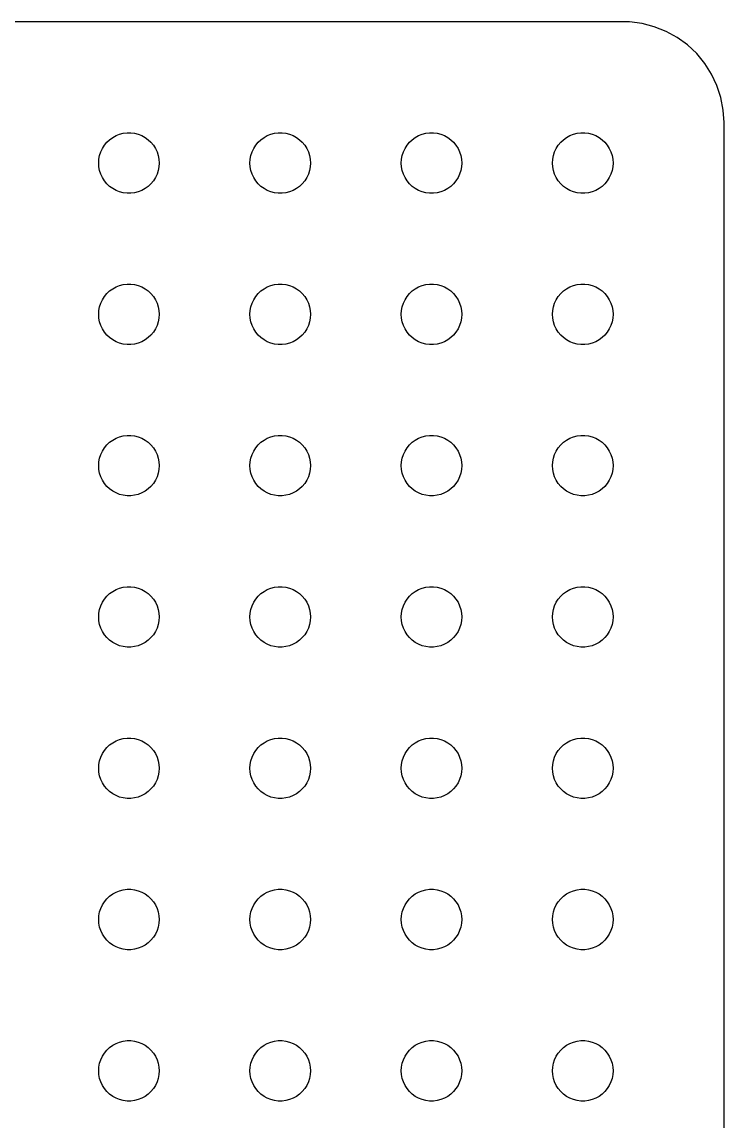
# Model space of a CAD drawing. Header units: metres. Extents: x -134 to 134, y 290 to 736.
# Drawn here: x 99.7 to 134.5, y 339.5 to 394 of the extents above; entities that cross this region are included whole.
import ezdxf

# ---------------------------------------------------------------- set-up
doc = ezdxf.new("R2010")
doc.units = ezdxf.units.M

msp = doc.modelspace()

# ---------------------------------------------------------------- linework, layer by layer
for p, q in [((129.814, 393.99), (-129.814, 393.99)), ((130.437, 393.911), (129.814, 393.99)), ((131.045, 393.755), (130.437, 393.911)), ((131.629, 393.524), (131.045, 393.755)), ((132.179, 393.222), (131.629, 393.524)), ((132.687, 392.853), (132.179, 393.222)), ((133.145, 392.423), (132.687, 392.853)), ((133.545, 391.939), (133.145, 392.423)), ((133.882, 391.409), (133.545, 391.939)), ((134.149, 390.841), (133.882, 391.409)), ((134.343, 390.243), (134.149, 390.841)), ((134.461, 389.627), (134.343, 390.243)), ((134.5, 389), (134.461, 389.627)), ((134.5, 295), (134.5, 389)), ((104.044, 388.156), (104.196, 388.266)), ((104.196, 388.266), (104.361, 388.357)), ((104.361, 388.357), (104.536, 388.427)), ((104.536, 388.427), (104.719, 388.473)), ((104.719, 388.473), (104.906, 388.497)), ((104.906, 388.497), (105.094, 388.497)), ((105.094, 388.497), (105.281, 388.473)), ((105.281, 388.473), (105.464, 388.427)), ((105.464, 388.427), (105.639, 388.357)), ((105.639, 388.357), (105.804, 388.266)), ((105.804, 388.266), (105.956, 388.156)), ((111.544, 388.156), (111.696, 388.266)), ((111.696, 388.266), (111.861, 388.357)), ((111.861, 388.357), (112.036, 388.427)), ((112.036, 388.427), (112.219, 388.473)), ((112.219, 388.473), (112.406, 388.497)), ((112.406, 388.497), (112.594, 388.497)), ((112.594, 388.497), (112.781, 388.473)), ((112.781, 388.473), (112.964, 388.427)), ((112.964, 388.427), (113.139, 388.357)), ((113.139, 388.357), (113.304, 388.266)), ((113.304, 388.266), (113.456, 388.156)), ((119.044, 388.156), (119.196, 388.266)), ((119.196, 388.266), (119.361, 388.357)), ((119.361, 388.357), (119.536, 388.427)), ((119.536, 388.427), (119.719, 388.473)), ((119.719, 388.473), (119.906, 388.497)), ((119.906, 388.497), (120.094, 388.497)), ((120.094, 388.497), (120.281, 388.473)), ((120.281, 388.473), (120.464, 388.427)), ((120.464, 388.427), (120.639, 388.357)), ((120.639, 388.357), (120.804, 388.266)), ((120.804, 388.266), (120.956, 388.156)), ((126.544, 388.156), (126.696, 388.266)), ((126.696, 388.266), (126.861, 388.357)), ((126.861, 388.357), (127.036, 388.427)), ((127.036, 388.427), (127.219, 388.473)), ((127.219, 388.473), (127.406, 388.497)), ((127.406, 388.497), (127.594, 388.497)), ((127.594, 388.497), (127.781, 388.473)), ((127.781, 388.473), (127.964, 388.427)), ((127.964, 388.427), (128.139, 388.357)), ((128.139, 388.357), (128.304, 388.266)), ((128.304, 388.266), (128.456, 388.156)), ((103.605, 387.552), (103.686, 387.723)), ((103.686, 387.723), (103.786, 387.882)), ((103.786, 387.882), (103.907, 388.027)), ((103.907, 388.027), (104.044, 388.156)), ((105.956, 388.156), (106.093, 388.027)), ((106.093, 388.027), (106.214, 387.882)), ((106.214, 387.882), (106.314, 387.723)), ((106.314, 387.723), (106.395, 387.552)), ((111.105, 387.552), (111.186, 387.723)), ((111.186, 387.723), (111.286, 387.882)), ((111.286, 387.882), (111.407, 388.027)), ((111.407, 388.027), (111.544, 388.156)), ((113.456, 388.156), (113.593, 388.027)), ((113.593, 388.027), (113.714, 387.882)), ((113.714, 387.882), (113.814, 387.723)), ((113.814, 387.723), (113.895, 387.552)), ((118.605, 387.552), (118.686, 387.723)), ((118.686, 387.723), (118.786, 387.882)), ((118.786, 387.882), (118.907, 388.027)), ((118.907, 388.027), (119.044, 388.156)), ((120.956, 388.156), (121.093, 388.027)), ((121.093, 388.027), (121.214, 387.882)), ((121.214, 387.882), (121.314, 387.723)), ((121.314, 387.723), (121.395, 387.552)), ((126.105, 387.552), (126.186, 387.723)), ((126.186, 387.723), (126.286, 387.882)), ((126.286, 387.882), (126.407, 388.027)), ((126.407, 388.027), (126.544, 388.156)), ((128.456, 388.156), (128.593, 388.027)), ((128.593, 388.027), (128.714, 387.882)), ((128.714, 387.882), (128.814, 387.723)), ((128.814, 387.723), (128.895, 387.552)), ((103.5, 387), (103.512, 387.188)), ((103.512, 387.188), (103.547, 387.373)), ((103.547, 387.373), (103.605, 387.552)), ((106.395, 387.552), (106.453, 387.373)), ((106.453, 387.373), (106.488, 387.188)), ((106.488, 387.188), (106.5, 387)), ((111, 387), (111.012, 387.188)), ((111.012, 387.188), (111.047, 387.373)), ((111.047, 387.373), (111.105, 387.552)), ((113.895, 387.552), (113.953, 387.373)), ((113.953, 387.373), (113.988, 387.188)), ((113.988, 387.188), (114, 387)), ((118.5, 387), (118.512, 387.188)), ((118.512, 387.188), (118.547, 387.373)), ((118.547, 387.373), (118.605, 387.552)), ((121.395, 387.552), (121.453, 387.373)), ((121.453, 387.373), (121.488, 387.188)), ((121.488, 387.188), (121.5, 387)), ((126, 387), (126.012, 387.188)), ((126.012, 387.188), (126.047, 387.373)), ((126.047, 387.373), (126.105, 387.552)), ((128.895, 387.552), (128.953, 387.373)), ((128.953, 387.373), (128.988, 387.188)), ((128.988, 387.188), (129, 387)), ((103.512, 386.812), (103.5, 387)), ((103.547, 386.627), (103.512, 386.812)), ((103.605, 386.448), (103.547, 386.627)), ((106.453, 386.627), (106.395, 386.448)), ((106.488, 386.812), (106.453, 386.627)), ((106.5, 387), (106.488, 386.812)), ((111.012, 386.812), (111, 387)), ((111.047, 386.627), (111.012, 386.812)), ((111.105, 386.448), (111.047, 386.627)), ((113.953, 386.627), (113.895, 386.448)), ((113.988, 386.812), (113.953, 386.627)), ((114, 387), (113.988, 386.812)), ((118.512, 386.812), (118.5, 387)), ((118.547, 386.627), (118.512, 386.812)), ((118.605, 386.448), (118.547, 386.627)), ((121.453, 386.627), (121.395, 386.448)), ((121.488, 386.812), (121.453, 386.627)), ((121.5, 387), (121.488, 386.812)), ((126.012, 386.812), (126, 387)), ((126.047, 386.627), (126.012, 386.812)), ((126.105, 386.448), (126.047, 386.627)), ((128.953, 386.627), (128.895, 386.448)), ((128.988, 386.812), (128.953, 386.627)), ((129, 387), (128.988, 386.812)), ((103.686, 386.277), (103.605, 386.448)), ((103.786, 386.118), (103.686, 386.277)), ((103.907, 385.973), (103.786, 386.118)), ((106.214, 386.118), (106.093, 385.973)), ((106.314, 386.277), (106.214, 386.118)), ((106.395, 386.448), (106.314, 386.277)), ((111.186, 386.277), (111.105, 386.448)), ((111.286, 386.118), (111.186, 386.277)), ((111.407, 385.973), (111.286, 386.118)), ((113.714, 386.118), (113.593, 385.973)), ((113.814, 386.277), (113.714, 386.118)), ((113.895, 386.448), (113.814, 386.277)), ((118.686, 386.277), (118.605, 386.448)), ((118.786, 386.118), (118.686, 386.277)), ((118.907, 385.973), (118.786, 386.118)), ((121.214, 386.118), (121.093, 385.973)), ((121.314, 386.277), (121.214, 386.118)), ((121.395, 386.448), (121.314, 386.277)), ((126.186, 386.277), (126.105, 386.448)), ((126.286, 386.118), (126.186, 386.277)), ((126.407, 385.973), (126.286, 386.118)), ((128.714, 386.118), (128.593, 385.973)), ((128.814, 386.277), (128.714, 386.118)), ((128.895, 386.448), (128.814, 386.277)), ((104.044, 385.844), (103.907, 385.973)), ((104.196, 385.734), (104.044, 385.844)), ((104.361, 385.643), (104.196, 385.734)), ((104.536, 385.573), (104.361, 385.643)), ((104.719, 385.527), (104.536, 385.573)), ((104.906, 385.503), (104.719, 385.527)), ((105.281, 385.527), (105.094, 385.503)), ((105.464, 385.573), (105.281, 385.527)), ((105.639, 385.643), (105.464, 385.573)), ((105.804, 385.734), (105.639, 385.643)), ((105.956, 385.844), (105.804, 385.734)), ((106.093, 385.973), (105.956, 385.844)), ((111.544, 385.844), (111.407, 385.973)), ((111.696, 385.734), (111.544, 385.844)), ((111.861, 385.643), (111.696, 385.734)), ((112.036, 385.573), (111.861, 385.643)), ((112.219, 385.527), (112.036, 385.573)), ((112.406, 385.503), (112.219, 385.527)), ((112.781, 385.527), (112.594, 385.503)), ((112.964, 385.573), (112.781, 385.527)), ((113.139, 385.643), (112.964, 385.573)), ((113.304, 385.734), (113.139, 385.643)), ((113.456, 385.844), (113.304, 385.734)), ((113.593, 385.973), (113.456, 385.844)), ((119.044, 385.844), (118.907, 385.973)), ((119.196, 385.734), (119.044, 385.844)), ((119.361, 385.643), (119.196, 385.734)), ((119.536, 385.573), (119.361, 385.643)), ((119.719, 385.527), (119.536, 385.573)), ((119.906, 385.503), (119.719, 385.527)), ((120.281, 385.527), (120.094, 385.503)), ((120.464, 385.573), (120.281, 385.527)), ((120.639, 385.643), (120.464, 385.573)), ((120.804, 385.734), (120.639, 385.643)), ((120.956, 385.844), (120.804, 385.734)), ((121.093, 385.973), (120.956, 385.844)), ((126.544, 385.844), (126.407, 385.973)), ((126.696, 385.734), (126.544, 385.844)), ((126.861, 385.643), (126.696, 385.734)), ((127.036, 385.573), (126.861, 385.643)), ((127.219, 385.527), (127.036, 385.573)), ((127.406, 385.503), (127.219, 385.527)), ((127.781, 385.527), (127.594, 385.503)), ((127.964, 385.573), (127.781, 385.527)), ((128.139, 385.643), (127.964, 385.573)), ((128.304, 385.734), (128.139, 385.643)), ((128.456, 385.844), (128.304, 385.734)), ((128.593, 385.973), (128.456, 385.844)), ((105.094, 385.503), (104.906, 385.503)), ((112.594, 385.503), (112.406, 385.503)), ((120.094, 385.503), (119.906, 385.503)), ((127.594, 385.503), (127.406, 385.503)), ((103.907, 380.527), (104.044, 380.656)), ((104.044, 380.656), (104.196, 380.766)), ((104.196, 380.766), (104.361, 380.857)), ((104.361, 380.857), (104.536, 380.927)), ((104.536, 380.927), (104.719, 380.973)), ((104.719, 380.973), (104.906, 380.997)), ((104.906, 380.997), (105.094, 380.997)), ((105.094, 380.997), (105.281, 380.973)), ((105.281, 380.973), (105.464, 380.927)), ((105.464, 380.927), (105.639, 380.857)), ((105.639, 380.857), (105.804, 380.766)), ((105.804, 380.766), (105.956, 380.656)), ((105.956, 380.656), (106.093, 380.527)), ((111.407, 380.527), (111.544, 380.656)), ((111.544, 380.656), (111.696, 380.766)), ((111.696, 380.766), (111.861, 380.857)), ((111.861, 380.857), (112.036, 380.927)), ((112.036, 380.927), (112.219, 380.973)), ((112.219, 380.973), (112.406, 380.997)), ((112.406, 380.997), (112.594, 380.997)), ((112.594, 380.997), (112.781, 380.973)), ((112.781, 380.973), (112.964, 380.927)), ((112.964, 380.927), (113.139, 380.857)), ((113.139, 380.857), (113.304, 380.766)), ((113.304, 380.766), (113.456, 380.656)), ((113.456, 380.656), (113.593, 380.527)), ((118.907, 380.527), (119.044, 380.656)), ((119.044, 380.656), (119.196, 380.766)), ((119.196, 380.766), (119.361, 380.857)), ((119.361, 380.857), (119.536, 380.927)), ((119.536, 380.927), (119.719, 380.973)), ((119.719, 380.973), (119.906, 380.997)), ((119.906, 380.997), (120.094, 380.997)), ((120.094, 380.997), (120.281, 380.973)), ((120.281, 380.973), (120.464, 380.927)), ((120.464, 380.927), (120.639, 380.857)), ((120.639, 380.857), (120.804, 380.766)), ((120.804, 380.766), (120.956, 380.656)), ((120.956, 380.656), (121.093, 380.527)), ((126.407, 380.527), (126.544, 380.656)), ((126.544, 380.656), (126.696, 380.766)), ((126.696, 380.766), (126.861, 380.857)), ((126.861, 380.857), (127.036, 380.927)), ((127.036, 380.927), (127.219, 380.973)), ((127.219, 380.973), (127.406, 380.997)), ((127.406, 380.997), (127.594, 380.997)), ((127.594, 380.997), (127.781, 380.973)), ((127.781, 380.973), (127.964, 380.927)), ((127.964, 380.927), (128.139, 380.857)), ((128.139, 380.857), (128.304, 380.766)), ((128.304, 380.766), (128.456, 380.656)), ((128.456, 380.656), (128.593, 380.527)), ((103.547, 379.873), (103.605, 380.052)), ((103.605, 380.052), (103.686, 380.223)), ((103.686, 380.223), (103.786, 380.382)), ((103.786, 380.382), (103.907, 380.527)), ((106.093, 380.527), (106.214, 380.382)), ((106.214, 380.382), (106.314, 380.223)), ((106.314, 380.223), (106.395, 380.052)), ((106.395, 380.052), (106.453, 379.873)), ((111.047, 379.873), (111.105, 380.052)), ((111.105, 380.052), (111.186, 380.223)), ((111.186, 380.223), (111.286, 380.382)), ((111.286, 380.382), (111.407, 380.527)), ((113.593, 380.527), (113.714, 380.382)), ((113.714, 380.382), (113.814, 380.223)), ((113.814, 380.223), (113.895, 380.052)), ((113.895, 380.052), (113.953, 379.873)), ((118.547, 379.873), (118.605, 380.052)), ((118.605, 380.052), (118.686, 380.223)), ((118.686, 380.223), (118.786, 380.382)), ((118.786, 380.382), (118.907, 380.527)), ((121.093, 380.527), (121.214, 380.382)), ((121.214, 380.382), (121.314, 380.223)), ((121.314, 380.223), (121.395, 380.052)), ((121.395, 380.052), (121.453, 379.873)), ((126.047, 379.873), (126.105, 380.052)), ((126.105, 380.052), (126.186, 380.223)), ((126.186, 380.223), (126.286, 380.382)), ((126.286, 380.382), (126.407, 380.527)), ((128.593, 380.527), (128.714, 380.382)), ((128.714, 380.382), (128.814, 380.223)), ((128.814, 380.223), (128.895, 380.052)), ((128.895, 380.052), (128.953, 379.873)), ((103.5, 379.5), (103.512, 379.688)), ((103.512, 379.688), (103.547, 379.873)), ((106.453, 379.873), (106.488, 379.688)), ((106.488, 379.688), (106.5, 379.5)), ((111, 379.5), (111.012, 379.688)), ((111.012, 379.688), (111.047, 379.873)), ((113.953, 379.873), (113.988, 379.688)), ((113.988, 379.688), (114, 379.5)), ((118.5, 379.5), (118.512, 379.688)), ((118.512, 379.688), (118.547, 379.873)), ((121.453, 379.873), (121.488, 379.688)), ((121.488, 379.688), (121.5, 379.5)), ((126, 379.5), (126.012, 379.688)), ((126.012, 379.688), (126.047, 379.873)), ((128.953, 379.873), (128.988, 379.688)), ((128.988, 379.688), (129, 379.5)), ((103.512, 379.312), (103.5, 379.5)), ((103.547, 379.127), (103.512, 379.312)), ((103.605, 378.948), (103.547, 379.127)), ((106.453, 379.127), (106.395, 378.948)), ((106.488, 379.312), (106.453, 379.127)), ((106.5, 379.5), (106.488, 379.312)), ((111.012, 379.312), (111, 379.5)), ((111.047, 379.127), (111.012, 379.312)), ((111.105, 378.948), (111.047, 379.127)), ((113.953, 379.127), (113.895, 378.948)), ((113.988, 379.312), (113.953, 379.127)), ((114, 379.5), (113.988, 379.312)), ((118.512, 379.312), (118.5, 379.5)), ((118.547, 379.127), (118.512, 379.312)), ((118.605, 378.948), (118.547, 379.127)), ((121.453, 379.127), (121.395, 378.948)), ((121.488, 379.312), (121.453, 379.127)), ((121.5, 379.5), (121.488, 379.312)), ((126.012, 379.312), (126, 379.5)), ((126.047, 379.127), (126.012, 379.312)), ((126.105, 378.948), (126.047, 379.127)), ((128.953, 379.127), (128.895, 378.948)), ((128.988, 379.312), (128.953, 379.127)), ((129, 379.5), (128.988, 379.312)), ((103.686, 378.777), (103.605, 378.948)), ((103.786, 378.618), (103.686, 378.777)), ((103.907, 378.473), (103.786, 378.618)), ((104.044, 378.344), (103.907, 378.473)), ((106.093, 378.473), (105.956, 378.344)), ((106.214, 378.618), (106.093, 378.473)), ((106.314, 378.777), (106.214, 378.618)), ((106.395, 378.948), (106.314, 378.777)), ((111.186, 378.777), (111.105, 378.948)), ((111.286, 378.618), (111.186, 378.777)), ((111.407, 378.473), (111.286, 378.618)), ((111.544, 378.344), (111.407, 378.473)), ((113.593, 378.473), (113.456, 378.344)), ((113.714, 378.618), (113.593, 378.473)), ((113.814, 378.777), (113.714, 378.618)), ((113.895, 378.948), (113.814, 378.777)), ((118.686, 378.777), (118.605, 378.948)), ((118.786, 378.618), (118.686, 378.777)), ((118.907, 378.473), (118.786, 378.618)), ((119.044, 378.344), (118.907, 378.473)), ((121.093, 378.473), (120.956, 378.344)), ((121.214, 378.618), (121.093, 378.473)), ((121.314, 378.777), (121.214, 378.618)), ((121.395, 378.948), (121.314, 378.777)), ((126.186, 378.777), (126.105, 378.948)), ((126.286, 378.618), (126.186, 378.777)), ((126.407, 378.473), (126.286, 378.618)), ((126.544, 378.344), (126.407, 378.473)), ((128.593, 378.473), (128.456, 378.344)), ((128.714, 378.618), (128.593, 378.473)), ((128.814, 378.777), (128.714, 378.618)), ((128.895, 378.948), (128.814, 378.777)), ((104.196, 378.234), (104.044, 378.344)), ((104.361, 378.143), (104.196, 378.234)), ((104.536, 378.073), (104.361, 378.143)), ((104.719, 378.027), (104.536, 378.073)), ((104.906, 378.003), (104.719, 378.027)), ((105.094, 378.003), (104.906, 378.003)), ((105.281, 378.027), (105.094, 378.003)), ((105.464, 378.073), (105.281, 378.027)), ((105.639, 378.143), (105.464, 378.073)), ((105.804, 378.234), (105.639, 378.143)), ((105.956, 378.344), (105.804, 378.234)), ((111.696, 378.234), (111.544, 378.344)), ((111.861, 378.143), (111.696, 378.234)), ((112.036, 378.073), (111.861, 378.143)), ((112.219, 378.027), (112.036, 378.073)), ((112.406, 378.003), (112.219, 378.027)), ((112.594, 378.003), (112.406, 378.003)), ((112.781, 378.027), (112.594, 378.003)), ((112.964, 378.073), (112.781, 378.027)), ((113.139, 378.143), (112.964, 378.073)), ((113.304, 378.234), (113.139, 378.143)), ((113.456, 378.344), (113.304, 378.234)), ((119.196, 378.234), (119.044, 378.344)), ((119.361, 378.143), (119.196, 378.234)), ((119.536, 378.073), (119.361, 378.143)), ((119.719, 378.027), (119.536, 378.073)), ((119.906, 378.003), (119.719, 378.027)), ((120.094, 378.003), (119.906, 378.003)), ((120.281, 378.027), (120.094, 378.003)), ((120.464, 378.073), (120.281, 378.027)), ((120.639, 378.143), (120.464, 378.073)), ((120.804, 378.234), (120.639, 378.143)), ((120.956, 378.344), (120.804, 378.234)), ((126.696, 378.234), (126.544, 378.344)), ((126.861, 378.143), (126.696, 378.234)), ((127.036, 378.073), (126.861, 378.143)), ((127.219, 378.027), (127.036, 378.073)), ((127.406, 378.003), (127.219, 378.027)), ((127.594, 378.003), (127.406, 378.003)), ((127.781, 378.027), (127.594, 378.003)), ((127.964, 378.073), (127.781, 378.027)), ((128.139, 378.143), (127.964, 378.073)), ((128.304, 378.234), (128.139, 378.143)), ((128.456, 378.344), (128.304, 378.234)), ((103.786, 372.882), (103.907, 373.027)), ((103.907, 373.027), (104.044, 373.156)), ((104.044, 373.156), (104.196, 373.266)), ((104.196, 373.266), (104.361, 373.357)), ((104.361, 373.357), (104.536, 373.427)), ((104.536, 373.427), (104.719, 373.473)), ((104.719, 373.473), (104.906, 373.497)), ((104.906, 373.497), (105.094, 373.497)), ((105.094, 373.497), (105.281, 373.473)), ((105.281, 373.473), (105.464, 373.427)), ((105.464, 373.427), (105.639, 373.357)), ((105.639, 373.357), (105.804, 373.266)), ((105.804, 373.266), (105.956, 373.156)), ((105.956, 373.156), (106.093, 373.027)), ((106.093, 373.027), (106.214, 372.882)), ((111.286, 372.882), (111.407, 373.027)), ((111.407, 373.027), (111.544, 373.156)), ((111.544, 373.156), (111.696, 373.266)), ((111.696, 373.266), (111.861, 373.357)), ((111.861, 373.357), (112.036, 373.427)), ((112.036, 373.427), (112.219, 373.473)), ((112.219, 373.473), (112.406, 373.497)), ((112.406, 373.497), (112.594, 373.497)), ((112.594, 373.497), (112.781, 373.473)), ((112.781, 373.473), (112.964, 373.427)), ((112.964, 373.427), (113.139, 373.357)), ((113.139, 373.357), (113.304, 373.266)), ((113.304, 373.266), (113.456, 373.156)), ((113.456, 373.156), (113.593, 373.027)), ((113.593, 373.027), (113.714, 372.882)), ((118.786, 372.882), (118.907, 373.027)), ((118.907, 373.027), (119.044, 373.156)), ((119.044, 373.156), (119.196, 373.266)), ((119.196, 373.266), (119.361, 373.357)), ((119.361, 373.357), (119.536, 373.427)), ((119.536, 373.427), (119.719, 373.473)), ((119.719, 373.473), (119.906, 373.497)), ((119.906, 373.497), (120.094, 373.497)), ((120.094, 373.497), (120.281, 373.473)), ((120.281, 373.473), (120.464, 373.427)), ((120.464, 373.427), (120.639, 373.357)), ((120.639, 373.357), (120.804, 373.266)), ((120.804, 373.266), (120.956, 373.156)), ((120.956, 373.156), (121.093, 373.027)), ((121.093, 373.027), (121.214, 372.882)), ((126.286, 372.882), (126.407, 373.027)), ((126.407, 373.027), (126.544, 373.156)), ((126.544, 373.156), (126.696, 373.266)), ((126.696, 373.266), (126.861, 373.357)), ((126.861, 373.357), (127.036, 373.427)), ((127.036, 373.427), (127.219, 373.473)), ((127.219, 373.473), (127.406, 373.497)), ((127.406, 373.497), (127.594, 373.497)), ((127.594, 373.497), (127.781, 373.473)), ((127.781, 373.473), (127.964, 373.427)), ((127.964, 373.427), (128.139, 373.357)), ((128.139, 373.357), (128.304, 373.266)), ((128.304, 373.266), (128.456, 373.156)), ((128.456, 373.156), (128.593, 373.027)), ((128.593, 373.027), (128.714, 372.882)), ((103.547, 372.373), (103.605, 372.552)), ((103.605, 372.552), (103.686, 372.723)), ((103.686, 372.723), (103.786, 372.882)), ((106.214, 372.882), (106.314, 372.723)), ((106.314, 372.723), (106.395, 372.552)), ((106.395, 372.552), (106.453, 372.373)), ((111.047, 372.373), (111.105, 372.552)), ((111.105, 372.552), (111.186, 372.723)), ((111.186, 372.723), (111.286, 372.882)), ((113.714, 372.882), (113.814, 372.723)), ((113.814, 372.723), (113.895, 372.552)), ((113.895, 372.552), (113.953, 372.373)), ((118.547, 372.373), (118.605, 372.552)), ((118.605, 372.552), (118.686, 372.723)), ((118.686, 372.723), (118.786, 372.882)), ((121.214, 372.882), (121.314, 372.723)), ((121.314, 372.723), (121.395, 372.552)), ((121.395, 372.552), (121.453, 372.373)), ((126.047, 372.373), (126.105, 372.552)), ((126.105, 372.552), (126.186, 372.723)), ((126.186, 372.723), (126.286, 372.882)), ((128.714, 372.882), (128.814, 372.723)), ((128.814, 372.723), (128.895, 372.552)), ((128.895, 372.552), (128.953, 372.373)), ((103.5, 372), (103.512, 372.188)), ((103.512, 371.812), (103.5, 372)), ((103.512, 372.188), (103.547, 372.373)), ((106.453, 372.373), (106.488, 372.188)), ((106.488, 372.188), (106.5, 372)), ((106.5, 372), (106.488, 371.812)), ((111, 372), (111.012, 372.188)), ((111.012, 371.812), (111, 372)), ((111.012, 372.188), (111.047, 372.373)), ((113.953, 372.373), (113.988, 372.188)), ((113.988, 372.188), (114, 372)), ((114, 372), (113.988, 371.812)), ((118.5, 372), (118.512, 372.188)), ((118.512, 371.812), (118.5, 372)), ((118.512, 372.188), (118.547, 372.373)), ((121.453, 372.373), (121.488, 372.188)), ((121.488, 372.188), (121.5, 372)), ((121.5, 372), (121.488, 371.812)), ((126, 372), (126.012, 372.188)), ((126.012, 371.812), (126, 372)), ((126.012, 372.188), (126.047, 372.373)), ((128.953, 372.373), (128.988, 372.188)), ((128.988, 372.188), (129, 372)), ((129, 372), (128.988, 371.812)), ((103.547, 371.627), (103.512, 371.812)), ((103.605, 371.448), (103.547, 371.627)), ((103.686, 371.277), (103.605, 371.448)), ((106.395, 371.448), (106.314, 371.277)), ((106.453, 371.627), (106.395, 371.448)), ((106.488, 371.812), (106.453, 371.627)), ((111.047, 371.627), (111.012, 371.812)), ((111.105, 371.448), (111.047, 371.627)), ((111.186, 371.277), (111.105, 371.448)), ((113.895, 371.448), (113.814, 371.277)), ((113.953, 371.627), (113.895, 371.448)), ((113.988, 371.812), (113.953, 371.627)), ((118.547, 371.627), (118.512, 371.812)), ((118.605, 371.448), (118.547, 371.627)), ((118.686, 371.277), (118.605, 371.448)), ((121.395, 371.448), (121.314, 371.277)), ((121.453, 371.627), (121.395, 371.448)), ((121.488, 371.812), (121.453, 371.627)), ((126.047, 371.627), (126.012, 371.812)), ((126.105, 371.448), (126.047, 371.627)), ((126.186, 371.277), (126.105, 371.448)), ((128.895, 371.448), (128.814, 371.277)), ((128.953, 371.627), (128.895, 371.448)), ((128.988, 371.812), (128.953, 371.627)), ((103.786, 371.118), (103.686, 371.277)), ((103.907, 370.973), (103.786, 371.118)), ((104.044, 370.844), (103.907, 370.973)), ((104.196, 370.734), (104.044, 370.844)), ((105.956, 370.844), (105.804, 370.734)), ((106.093, 370.973), (105.956, 370.844)), ((106.214, 371.118), (106.093, 370.973)), ((106.314, 371.277), (106.214, 371.118)), ((111.286, 371.118), (111.186, 371.277)), ((111.407, 370.973), (111.286, 371.118)), ((111.544, 370.844), (111.407, 370.973)), ((111.696, 370.734), (111.544, 370.844)), ((113.456, 370.844), (113.304, 370.734)), ((113.593, 370.973), (113.456, 370.844)), ((113.714, 371.118), (113.593, 370.973)), ((113.814, 371.277), (113.714, 371.118)), ((118.786, 371.118), (118.686, 371.277)), ((118.907, 370.973), (118.786, 371.118)), ((119.044, 370.844), (118.907, 370.973)), ((119.196, 370.734), (119.044, 370.844)), ((120.956, 370.844), (120.804, 370.734)), ((121.093, 370.973), (120.956, 370.844)), ((121.214, 371.118), (121.093, 370.973)), ((121.314, 371.277), (121.214, 371.118)), ((126.286, 371.118), (126.186, 371.277)), ((126.407, 370.973), (126.286, 371.118)), ((126.544, 370.844), (126.407, 370.973)), ((126.696, 370.734), (126.544, 370.844)), ((128.456, 370.844), (128.304, 370.734)), ((128.593, 370.973), (128.456, 370.844)), ((128.714, 371.118), (128.593, 370.973)), ((128.814, 371.277), (128.714, 371.118)), ((104.361, 370.643), (104.196, 370.734)), ((104.536, 370.573), (104.361, 370.643)), ((104.719, 370.527), (104.536, 370.573)), ((104.906, 370.503), (104.719, 370.527)), ((105.094, 370.503), (104.906, 370.503)), ((105.281, 370.527), (105.094, 370.503)), ((105.464, 370.573), (105.281, 370.527)), ((105.639, 370.643), (105.464, 370.573)), ((105.804, 370.734), (105.639, 370.643)), ((111.861, 370.643), (111.696, 370.734)), ((112.036, 370.573), (111.861, 370.643)), ((112.219, 370.527), (112.036, 370.573)), ((112.406, 370.503), (112.219, 370.527)), ((112.594, 370.503), (112.406, 370.503)), ((112.781, 370.527), (112.594, 370.503)), ((112.964, 370.573), (112.781, 370.527)), ((113.139, 370.643), (112.964, 370.573)), ((113.304, 370.734), (113.139, 370.643)), ((119.361, 370.643), (119.196, 370.734)), ((119.536, 370.573), (119.361, 370.643)), ((119.719, 370.527), (119.536, 370.573)), ((119.906, 370.503), (119.719, 370.527)), ((120.094, 370.503), (119.906, 370.503)), ((120.281, 370.527), (120.094, 370.503)), ((120.464, 370.573), (120.281, 370.527)), ((120.639, 370.643), (120.464, 370.573)), ((120.804, 370.734), (120.639, 370.643)), ((126.861, 370.643), (126.696, 370.734)), ((127.036, 370.573), (126.861, 370.643)), ((127.219, 370.527), (127.036, 370.573)), ((127.406, 370.503), (127.219, 370.527)), ((127.594, 370.503), (127.406, 370.503)), ((127.781, 370.527), (127.594, 370.503)), ((127.964, 370.573), (127.781, 370.527)), ((128.139, 370.643), (127.964, 370.573)), ((128.304, 370.734), (128.139, 370.643)), ((104.361, 365.857), (104.536, 365.927)), ((104.536, 365.927), (104.719, 365.973)), ((104.719, 365.973), (104.906, 365.997)), ((104.906, 365.997), (105.094, 365.997)), ((105.094, 365.997), (105.281, 365.973)), ((105.281, 365.973), (105.464, 365.927)), ((105.464, 365.927), (105.639, 365.857)), ((111.861, 365.857), (112.036, 365.927)), ((112.036, 365.927), (112.219, 365.973)), ((112.219, 365.973), (112.406, 365.997)), ((112.406, 365.997), (112.594, 365.997)), ((112.594, 365.997), (112.781, 365.973)), ((112.781, 365.973), (112.964, 365.927)), ((112.964, 365.927), (113.139, 365.857)), ((119.361, 365.857), (119.536, 365.927)), ((119.536, 365.927), (119.719, 365.973)), ((119.719, 365.973), (119.906, 365.997)), ((119.906, 365.997), (120.094, 365.997)), ((120.094, 365.997), (120.281, 365.973)), ((120.281, 365.973), (120.464, 365.927)), ((120.464, 365.927), (120.639, 365.857)), ((126.861, 365.857), (127.036, 365.927)), ((127.036, 365.927), (127.219, 365.973)), ((127.219, 365.973), (127.406, 365.997)), ((127.406, 365.997), (127.594, 365.997)), ((127.594, 365.997), (127.781, 365.973)), ((127.781, 365.973), (127.964, 365.927)), ((127.964, 365.927), (128.139, 365.857)), ((103.686, 365.223), (103.786, 365.382)), ((103.786, 365.382), (103.907, 365.527)), ((103.907, 365.527), (104.044, 365.656)), ((104.044, 365.656), (104.196, 365.766)), ((104.196, 365.766), (104.361, 365.857)), ((105.639, 365.857), (105.804, 365.766)), ((105.804, 365.766), (105.956, 365.656)), ((105.956, 365.656), (106.093, 365.527)), ((106.093, 365.527), (106.214, 365.382)), ((106.214, 365.382), (106.314, 365.223)), ((111.186, 365.223), (111.286, 365.382)), ((111.286, 365.382), (111.407, 365.527)), ((111.407, 365.527), (111.544, 365.656)), ((111.544, 365.656), (111.696, 365.766)), ((111.696, 365.766), (111.861, 365.857)), ((113.139, 365.857), (113.304, 365.766)), ((113.304, 365.766), (113.456, 365.656)), ((113.456, 365.656), (113.593, 365.527)), ((113.593, 365.527), (113.714, 365.382)), ((113.714, 365.382), (113.814, 365.223)), ((118.686, 365.223), (118.786, 365.382)), ((118.786, 365.382), (118.907, 365.527)), ((118.907, 365.527), (119.044, 365.656)), ((119.044, 365.656), (119.196, 365.766)), ((119.196, 365.766), (119.361, 365.857)), ((120.639, 365.857), (120.804, 365.766)), ((120.804, 365.766), (120.956, 365.656)), ((120.956, 365.656), (121.093, 365.527)), ((121.093, 365.527), (121.214, 365.382)), ((121.214, 365.382), (121.314, 365.223)), ((126.186, 365.223), (126.286, 365.382)), ((126.286, 365.382), (126.407, 365.527)), ((126.407, 365.527), (126.544, 365.656)), ((126.544, 365.656), (126.696, 365.766)), ((126.696, 365.766), (126.861, 365.857)), ((128.139, 365.857), (128.304, 365.766)), ((128.304, 365.766), (128.456, 365.656)), ((128.456, 365.656), (128.593, 365.527)), ((128.593, 365.527), (128.714, 365.382)), ((128.714, 365.382), (128.814, 365.223)), ((103.512, 364.688), (103.547, 364.873)), ((103.547, 364.873), (103.605, 365.052)), ((103.605, 365.052), (103.686, 365.223)), ((106.314, 365.223), (106.395, 365.052)), ((106.395, 365.052), (106.453, 364.873)), ((106.453, 364.873), (106.488, 364.688)), ((111.012, 364.688), (111.047, 364.873)), ((111.047, 364.873), (111.105, 365.052)), ((111.105, 365.052), (111.186, 365.223)), ((113.814, 365.223), (113.895, 365.052)), ((113.895, 365.052), (113.953, 364.873)), ((113.953, 364.873), (113.988, 364.688)), ((118.512, 364.688), (118.547, 364.873)), ((118.547, 364.873), (118.605, 365.052)), ((118.605, 365.052), (118.686, 365.223)), ((121.314, 365.223), (121.395, 365.052)), ((121.395, 365.052), (121.453, 364.873)), ((121.453, 364.873), (121.488, 364.688)), ((126.012, 364.688), (126.047, 364.873)), ((126.047, 364.873), (126.105, 365.052)), ((126.105, 365.052), (126.186, 365.223)), ((128.814, 365.223), (128.895, 365.052)), ((128.895, 365.052), (128.953, 364.873)), ((128.953, 364.873), (128.988, 364.688)), ((103.5, 364.5), (103.512, 364.688)), ((103.512, 364.312), (103.5, 364.5)), ((103.547, 364.127), (103.512, 364.312)), ((106.488, 364.312), (106.453, 364.127)), ((106.488, 364.688), (106.5, 364.5)), ((106.5, 364.5), (106.488, 364.312)), ((111, 364.5), (111.012, 364.688)), ((111.012, 364.312), (111, 364.5)), ((111.047, 364.127), (111.012, 364.312)), ((113.988, 364.312), (113.953, 364.127)), ((113.988, 364.688), (114, 364.5)), ((114, 364.5), (113.988, 364.312)), ((118.5, 364.5), (118.512, 364.688)), ((118.512, 364.312), (118.5, 364.5)), ((118.547, 364.127), (118.512, 364.312)), ((121.488, 364.312), (121.453, 364.127)), ((121.488, 364.688), (121.5, 364.5)), ((121.5, 364.5), (121.488, 364.312)), ((126, 364.5), (126.012, 364.688)), ((126.012, 364.312), (126, 364.5)), ((126.047, 364.127), (126.012, 364.312)), ((128.988, 364.312), (128.953, 364.127)), ((128.988, 364.688), (129, 364.5)), ((129, 364.5), (128.988, 364.312)), ((103.605, 363.948), (103.547, 364.127)), ((103.686, 363.777), (103.605, 363.948)), ((103.786, 363.618), (103.686, 363.777)), ((106.314, 363.777), (106.214, 363.618)), ((106.395, 363.948), (106.314, 363.777)), ((106.453, 364.127), (106.395, 363.948)), ((111.105, 363.948), (111.047, 364.127)), ((111.186, 363.777), (111.105, 363.948)), ((111.286, 363.618), (111.186, 363.777)), ((113.814, 363.777), (113.714, 363.618)), ((113.895, 363.948), (113.814, 363.777)), ((113.953, 364.127), (113.895, 363.948)), ((118.605, 363.948), (118.547, 364.127)), ((118.686, 363.777), (118.605, 363.948)), ((118.786, 363.618), (118.686, 363.777)), ((121.314, 363.777), (121.214, 363.618)), ((121.395, 363.948), (121.314, 363.777)), ((121.453, 364.127), (121.395, 363.948)), ((126.105, 363.948), (126.047, 364.127)), ((126.186, 363.777), (126.105, 363.948)), ((126.286, 363.618), (126.186, 363.777)), ((128.814, 363.777), (128.714, 363.618)), ((128.895, 363.948), (128.814, 363.777)), ((128.953, 364.127), (128.895, 363.948)), ((103.907, 363.473), (103.786, 363.618)), ((104.044, 363.344), (103.907, 363.473)), ((104.196, 363.234), (104.044, 363.344)), ((104.361, 363.143), (104.196, 363.234)), ((105.804, 363.234), (105.639, 363.143)), ((105.956, 363.344), (105.804, 363.234)), ((106.093, 363.473), (105.956, 363.344)), ((106.214, 363.618), (106.093, 363.473)), ((111.407, 363.473), (111.286, 363.618)), ((111.544, 363.344), (111.407, 363.473)), ((111.696, 363.234), (111.544, 363.344)), ((111.861, 363.143), (111.696, 363.234)), ((113.304, 363.234), (113.139, 363.143)), ((113.456, 363.344), (113.304, 363.234)), ((113.593, 363.473), (113.456, 363.344)), ((113.714, 363.618), (113.593, 363.473)), ((118.907, 363.473), (118.786, 363.618)), ((119.044, 363.344), (118.907, 363.473)), ((119.196, 363.234), (119.044, 363.344)), ((119.361, 363.143), (119.196, 363.234)), ((120.804, 363.234), (120.639, 363.143)), ((120.956, 363.344), (120.804, 363.234)), ((121.093, 363.473), (120.956, 363.344)), ((121.214, 363.618), (121.093, 363.473)), ((126.407, 363.473), (126.286, 363.618)), ((126.544, 363.344), (126.407, 363.473)), ((126.696, 363.234), (126.544, 363.344)), ((126.861, 363.143), (126.696, 363.234)), ((128.304, 363.234), (128.139, 363.143)), ((128.456, 363.344), (128.304, 363.234)), ((128.593, 363.473), (128.456, 363.344)), ((128.714, 363.618), (128.593, 363.473)), ((104.536, 363.073), (104.361, 363.143)), ((104.719, 363.027), (104.536, 363.073)), ((104.906, 363.003), (104.719, 363.027)), ((105.094, 363.003), (104.906, 363.003)), ((105.281, 363.027), (105.094, 363.003)), ((105.464, 363.073), (105.281, 363.027)), ((105.639, 363.143), (105.464, 363.073)), ((112.036, 363.073), (111.861, 363.143)), ((112.219, 363.027), (112.036, 363.073)), ((112.406, 363.003), (112.219, 363.027)), ((112.594, 363.003), (112.406, 363.003)), ((112.781, 363.027), (112.594, 363.003)), ((112.964, 363.073), (112.781, 363.027)), ((113.139, 363.143), (112.964, 363.073)), ((119.536, 363.073), (119.361, 363.143)), ((119.719, 363.027), (119.536, 363.073)), ((119.906, 363.003), (119.719, 363.027)), ((120.094, 363.003), (119.906, 363.003)), ((120.281, 363.027), (120.094, 363.003)), ((120.464, 363.073), (120.281, 363.027)), ((120.639, 363.143), (120.464, 363.073)), ((127.036, 363.073), (126.861, 363.143)), ((127.219, 363.027), (127.036, 363.073)), ((127.406, 363.003), (127.219, 363.027)), ((127.594, 363.003), (127.406, 363.003)), ((127.781, 363.027), (127.594, 363.003)), ((127.964, 363.073), (127.781, 363.027)), ((128.139, 363.143), (127.964, 363.073)), ((104.044, 358.156), (104.196, 358.266)), ((104.196, 358.266), (104.361, 358.357)), ((104.361, 358.357), (104.536, 358.427)), ((104.536, 358.427), (104.719, 358.473)), ((104.719, 358.473), (104.906, 358.497)), ((104.906, 358.497), (105.094, 358.497)), ((105.094, 358.497), (105.281, 358.473)), ((105.281, 358.473), (105.464, 358.427)), ((105.464, 358.427), (105.639, 358.357)), ((105.639, 358.357), (105.804, 358.266)), ((105.804, 358.266), (105.956, 358.156)), ((111.544, 358.156), (111.696, 358.266)), ((111.696, 358.266), (111.861, 358.357)), ((111.861, 358.357), (112.036, 358.427)), ((112.036, 358.427), (112.219, 358.473)), ((112.219, 358.473), (112.406, 358.497)), ((112.406, 358.497), (112.594, 358.497)), ((112.594, 358.497), (112.781, 358.473)), ((112.781, 358.473), (112.964, 358.427)), ((112.964, 358.427), (113.139, 358.357)), ((113.139, 358.357), (113.304, 358.266)), ((113.304, 358.266), (113.456, 358.156)), ((119.044, 358.156), (119.196, 358.266)), ((119.196, 358.266), (119.361, 358.357)), ((119.361, 358.357), (119.536, 358.427)), ((119.536, 358.427), (119.719, 358.473)), ((119.719, 358.473), (119.906, 358.497)), ((119.906, 358.497), (120.094, 358.497)), ((120.094, 358.497), (120.281, 358.473)), ((120.281, 358.473), (120.464, 358.427)), ((120.464, 358.427), (120.639, 358.357)), ((120.639, 358.357), (120.804, 358.266)), ((120.804, 358.266), (120.956, 358.156)), ((126.544, 358.156), (126.696, 358.266)), ((126.696, 358.266), (126.861, 358.357)), ((126.861, 358.357), (127.036, 358.427)), ((127.036, 358.427), (127.219, 358.473)), ((127.219, 358.473), (127.406, 358.497)), ((127.406, 358.497), (127.594, 358.497)), ((127.594, 358.497), (127.781, 358.473)), ((127.781, 358.473), (127.964, 358.427)), ((127.964, 358.427), (128.139, 358.357)), ((128.139, 358.357), (128.304, 358.266)), ((128.304, 358.266), (128.456, 358.156)), ((103.605, 357.552), (103.686, 357.723)), ((103.686, 357.723), (103.786, 357.882)), ((103.786, 357.882), (103.907, 358.027)), ((103.907, 358.027), (104.044, 358.156)), ((105.956, 358.156), (106.093, 358.027)), ((106.093, 358.027), (106.214, 357.882)), ((106.214, 357.882), (106.314, 357.723)), ((106.314, 357.723), (106.395, 357.552)), ((111.105, 357.552), (111.186, 357.723)), ((111.186, 357.723), (111.286, 357.882)), ((111.286, 357.882), (111.407, 358.027)), ((111.407, 358.027), (111.544, 358.156)), ((113.456, 358.156), (113.593, 358.027)), ((113.593, 358.027), (113.714, 357.882)), ((113.714, 357.882), (113.814, 357.723)), ((113.814, 357.723), (113.895, 357.552)), ((118.605, 357.552), (118.686, 357.723)), ((118.686, 357.723), (118.786, 357.882)), ((118.786, 357.882), (118.907, 358.027)), ((118.907, 358.027), (119.044, 358.156)), ((120.956, 358.156), (121.093, 358.027)), ((121.093, 358.027), (121.214, 357.882)), ((121.214, 357.882), (121.314, 357.723)), ((121.314, 357.723), (121.395, 357.552)), ((126.105, 357.552), (126.186, 357.723)), ((126.186, 357.723), (126.286, 357.882)), ((126.286, 357.882), (126.407, 358.027)), ((126.407, 358.027), (126.544, 358.156)), ((128.456, 358.156), (128.593, 358.027)), ((128.593, 358.027), (128.714, 357.882)), ((128.714, 357.882), (128.814, 357.723)), ((128.814, 357.723), (128.895, 357.552)), ((103.5, 357), (103.512, 357.188)), ((103.512, 357.188), (103.547, 357.373)), ((103.547, 357.373), (103.605, 357.552)), ((106.395, 357.552), (106.453, 357.373)), ((106.453, 357.373), (106.488, 357.188)), ((106.488, 357.188), (106.5, 357)), ((111, 357), (111.012, 357.188)), ((111.012, 357.188), (111.047, 357.373)), ((111.047, 357.373), (111.105, 357.552)), ((113.895, 357.552), (113.953, 357.373)), ((113.953, 357.373), (113.988, 357.188)), ((113.988, 357.188), (114, 357)), ((118.5, 357), (118.512, 357.188)), ((118.512, 357.188), (118.547, 357.373)), ((118.547, 357.373), (118.605, 357.552)), ((121.395, 357.552), (121.453, 357.373)), ((121.453, 357.373), (121.488, 357.188)), ((121.488, 357.188), (121.5, 357)), ((126, 357), (126.012, 357.188)), ((126.012, 357.188), (126.047, 357.373)), ((126.047, 357.373), (126.105, 357.552)), ((128.895, 357.552), (128.953, 357.373)), ((128.953, 357.373), (128.988, 357.188)), ((128.988, 357.188), (129, 357)), ((103.512, 356.812), (103.5, 357)), ((103.547, 356.627), (103.512, 356.812)), ((103.605, 356.448), (103.547, 356.627)), ((106.453, 356.627), (106.395, 356.448)), ((106.488, 356.812), (106.453, 356.627)), ((106.5, 357), (106.488, 356.812)), ((111.012, 356.812), (111, 357)), ((111.047, 356.627), (111.012, 356.812)), ((111.105, 356.448), (111.047, 356.627)), ((113.953, 356.627), (113.895, 356.448)), ((113.988, 356.812), (113.953, 356.627)), ((114, 357), (113.988, 356.812)), ((118.512, 356.812), (118.5, 357)), ((118.547, 356.627), (118.512, 356.812)), ((118.605, 356.448), (118.547, 356.627)), ((121.453, 356.627), (121.395, 356.448)), ((121.488, 356.812), (121.453, 356.627)), ((121.5, 357), (121.488, 356.812)), ((126.012, 356.812), (126, 357)), ((126.047, 356.627), (126.012, 356.812)), ((126.105, 356.448), (126.047, 356.627)), ((128.953, 356.627), (128.895, 356.448)), ((128.988, 356.812), (128.953, 356.627)), ((129, 357), (128.988, 356.812)), ((103.686, 356.277), (103.605, 356.448)), ((103.786, 356.118), (103.686, 356.277)), ((103.907, 355.973), (103.786, 356.118)), ((106.214, 356.118), (106.093, 355.973)), ((106.314, 356.277), (106.214, 356.118)), ((106.395, 356.448), (106.314, 356.277)), ((111.186, 356.277), (111.105, 356.448)), ((111.286, 356.118), (111.186, 356.277)), ((111.407, 355.973), (111.286, 356.118)), ((113.714, 356.118), (113.593, 355.973)), ((113.814, 356.277), (113.714, 356.118)), ((113.895, 356.448), (113.814, 356.277)), ((118.686, 356.277), (118.605, 356.448)), ((118.786, 356.118), (118.686, 356.277)), ((118.907, 355.973), (118.786, 356.118)), ((121.214, 356.118), (121.093, 355.973)), ((121.314, 356.277), (121.214, 356.118)), ((121.395, 356.448), (121.314, 356.277)), ((126.186, 356.277), (126.105, 356.448)), ((126.286, 356.118), (126.186, 356.277)), ((126.407, 355.973), (126.286, 356.118)), ((128.714, 356.118), (128.593, 355.973)), ((128.814, 356.277), (128.714, 356.118)), ((128.895, 356.448), (128.814, 356.277)), ((104.044, 355.844), (103.907, 355.973)), ((104.196, 355.734), (104.044, 355.844)), ((104.361, 355.643), (104.196, 355.734)), ((104.536, 355.573), (104.361, 355.643)), ((104.719, 355.527), (104.536, 355.573)), ((104.906, 355.503), (104.719, 355.527)), ((105.281, 355.527), (105.094, 355.503)), ((105.464, 355.573), (105.281, 355.527)), ((105.639, 355.643), (105.464, 355.573)), ((105.804, 355.734), (105.639, 355.643)), ((105.956, 355.844), (105.804, 355.734)), ((106.093, 355.973), (105.956, 355.844)), ((111.544, 355.844), (111.407, 355.973)), ((111.696, 355.734), (111.544, 355.844)), ((111.861, 355.643), (111.696, 355.734)), ((112.036, 355.573), (111.861, 355.643)), ((112.219, 355.527), (112.036, 355.573)), ((112.406, 355.503), (112.219, 355.527)), ((112.781, 355.527), (112.594, 355.503)), ((112.964, 355.573), (112.781, 355.527)), ((113.139, 355.643), (112.964, 355.573)), ((113.304, 355.734), (113.139, 355.643)), ((113.456, 355.844), (113.304, 355.734)), ((113.593, 355.973), (113.456, 355.844)), ((119.044, 355.844), (118.907, 355.973)), ((119.196, 355.734), (119.044, 355.844)), ((119.361, 355.643), (119.196, 355.734)), ((119.536, 355.573), (119.361, 355.643)), ((119.719, 355.527), (119.536, 355.573)), ((119.906, 355.503), (119.719, 355.527)), ((120.281, 355.527), (120.094, 355.503)), ((120.464, 355.573), (120.281, 355.527)), ((120.639, 355.643), (120.464, 355.573)), ((120.804, 355.734), (120.639, 355.643)), ((120.956, 355.844), (120.804, 355.734)), ((121.093, 355.973), (120.956, 355.844)), ((126.544, 355.844), (126.407, 355.973)), ((126.696, 355.734), (126.544, 355.844)), ((126.861, 355.643), (126.696, 355.734)), ((127.036, 355.573), (126.861, 355.643)), ((127.219, 355.527), (127.036, 355.573)), ((127.406, 355.503), (127.219, 355.527)), ((127.781, 355.527), (127.594, 355.503)), ((127.964, 355.573), (127.781, 355.527)), ((128.139, 355.643), (127.964, 355.573)), ((128.304, 355.734), (128.139, 355.643)), ((128.456, 355.844), (128.304, 355.734)), ((128.593, 355.973), (128.456, 355.844)), ((105.094, 355.503), (104.906, 355.503)), ((112.594, 355.503), (112.406, 355.503)), ((120.094, 355.503), (119.906, 355.503)), ((127.594, 355.503), (127.406, 355.503)), ((103.907, 350.527), (104.044, 350.656)), ((104.044, 350.656), (104.196, 350.766)), ((104.196, 350.766), (104.361, 350.857)), ((104.361, 350.857), (104.536, 350.927)), ((104.536, 350.927), (104.719, 350.973)), ((104.719, 350.973), (104.906, 350.997)), ((104.906, 350.997), (105.094, 350.997)), ((105.094, 350.997), (105.281, 350.973)), ((105.281, 350.973), (105.464, 350.927)), ((105.464, 350.927), (105.639, 350.857)), ((105.639, 350.857), (105.804, 350.766)), ((105.804, 350.766), (105.956, 350.656)), ((105.956, 350.656), (106.093, 350.527)), ((111.407, 350.527), (111.544, 350.656)), ((111.544, 350.656), (111.696, 350.766)), ((111.696, 350.766), (111.861, 350.857)), ((111.861, 350.857), (112.036, 350.927)), ((112.036, 350.927), (112.219, 350.973)), ((112.219, 350.973), (112.406, 350.997)), ((112.406, 350.997), (112.594, 350.997)), ((112.594, 350.997), (112.781, 350.973)), ((112.781, 350.973), (112.964, 350.927)), ((112.964, 350.927), (113.139, 350.857)), ((113.139, 350.857), (113.304, 350.766)), ((113.304, 350.766), (113.456, 350.656)), ((113.456, 350.656), (113.593, 350.527)), ((118.907, 350.527), (119.044, 350.656)), ((119.044, 350.656), (119.196, 350.766)), ((119.196, 350.766), (119.361, 350.857)), ((119.361, 350.857), (119.536, 350.927)), ((119.536, 350.927), (119.719, 350.973)), ((119.719, 350.973), (119.906, 350.997)), ((119.906, 350.997), (120.094, 350.997)), ((120.094, 350.997), (120.281, 350.973)), ((120.281, 350.973), (120.464, 350.927)), ((120.464, 350.927), (120.639, 350.857)), ((120.639, 350.857), (120.804, 350.766)), ((120.804, 350.766), (120.956, 350.656)), ((120.956, 350.656), (121.093, 350.527)), ((126.407, 350.527), (126.544, 350.656)), ((126.544, 350.656), (126.696, 350.766)), ((126.696, 350.766), (126.861, 350.857)), ((126.861, 350.857), (127.036, 350.927)), ((127.036, 350.927), (127.219, 350.973)), ((127.219, 350.973), (127.406, 350.997)), ((127.406, 350.997), (127.594, 350.997)), ((127.594, 350.997), (127.781, 350.973)), ((127.781, 350.973), (127.964, 350.927)), ((127.964, 350.927), (128.139, 350.857)), ((128.139, 350.857), (128.304, 350.766)), ((128.304, 350.766), (128.456, 350.656)), ((128.456, 350.656), (128.593, 350.527)), ((103.605, 350.052), (103.686, 350.223)), ((103.686, 350.223), (103.786, 350.382)), ((103.786, 350.382), (103.907, 350.527)), ((106.093, 350.527), (106.214, 350.382)), ((106.214, 350.382), (106.314, 350.223)), ((106.314, 350.223), (106.395, 350.052)), ((111.105, 350.052), (111.186, 350.223)), ((111.186, 350.223), (111.286, 350.382)), ((111.286, 350.382), (111.407, 350.527)), ((113.593, 350.527), (113.714, 350.382)), ((113.714, 350.382), (113.814, 350.223)), ((113.814, 350.223), (113.895, 350.052)), ((118.605, 350.052), (118.686, 350.223)), ((118.686, 350.223), (118.786, 350.382)), ((118.786, 350.382), (118.907, 350.527)), ((121.093, 350.527), (121.214, 350.382)), ((121.214, 350.382), (121.314, 350.223)), ((121.314, 350.223), (121.395, 350.052)), ((126.105, 350.052), (126.186, 350.223)), ((126.186, 350.223), (126.286, 350.382)), ((126.286, 350.382), (126.407, 350.527)), ((128.593, 350.527), (128.714, 350.382)), ((128.714, 350.382), (128.814, 350.223)), ((128.814, 350.223), (128.895, 350.052)), ((103.5, 349.5), (103.512, 349.688)), ((103.512, 349.688), (103.547, 349.873)), ((103.547, 349.873), (103.605, 350.052)), ((106.395, 350.052), (106.453, 349.873)), ((106.453, 349.873), (106.488, 349.688)), ((106.488, 349.688), (106.5, 349.5)), ((111, 349.5), (111.012, 349.688)), ((111.012, 349.688), (111.047, 349.873)), ((111.047, 349.873), (111.105, 350.052)), ((113.895, 350.052), (113.953, 349.873)), ((113.953, 349.873), (113.988, 349.688)), ((113.988, 349.688), (114, 349.5)), ((118.5, 349.5), (118.512, 349.688)), ((118.512, 349.688), (118.547, 349.873)), ((118.547, 349.873), (118.605, 350.052)), ((121.395, 350.052), (121.453, 349.873)), ((121.453, 349.873), (121.488, 349.688)), ((121.488, 349.688), (121.5, 349.5)), ((126, 349.5), (126.012, 349.688)), ((126.012, 349.688), (126.047, 349.873)), ((126.047, 349.873), (126.105, 350.052)), ((128.895, 350.052), (128.953, 349.873)), ((128.953, 349.873), (128.988, 349.688)), ((128.988, 349.688), (129, 349.5)), ((103.512, 349.312), (103.5, 349.5)), ((103.547, 349.127), (103.512, 349.312)), ((103.605, 348.948), (103.547, 349.127)), ((106.453, 349.127), (106.395, 348.948)), ((106.488, 349.312), (106.453, 349.127)), ((106.5, 349.5), (106.488, 349.312)), ((111.012, 349.312), (111, 349.5)), ((111.047, 349.127), (111.012, 349.312)), ((111.105, 348.948), (111.047, 349.127)), ((113.953, 349.127), (113.895, 348.948)), ((113.988, 349.312), (113.953, 349.127)), ((114, 349.5), (113.988, 349.312)), ((118.512, 349.312), (118.5, 349.5)), ((118.547, 349.127), (118.512, 349.312)), ((118.605, 348.948), (118.547, 349.127)), ((121.453, 349.127), (121.395, 348.948)), ((121.488, 349.312), (121.453, 349.127)), ((121.5, 349.5), (121.488, 349.312)), ((126.012, 349.312), (126, 349.5)), ((126.047, 349.127), (126.012, 349.312)), ((126.105, 348.948), (126.047, 349.127)), ((128.953, 349.127), (128.895, 348.948)), ((128.988, 349.312), (128.953, 349.127)), ((129, 349.5), (128.988, 349.312)), ((103.686, 348.777), (103.605, 348.948)), ((103.786, 348.618), (103.686, 348.777)), ((103.907, 348.473), (103.786, 348.618)), ((104.044, 348.344), (103.907, 348.473)), ((106.093, 348.473), (105.956, 348.344)), ((106.214, 348.618), (106.093, 348.473)), ((106.314, 348.777), (106.214, 348.618)), ((106.395, 348.948), (106.314, 348.777)), ((111.186, 348.777), (111.105, 348.948)), ((111.286, 348.618), (111.186, 348.777)), ((111.407, 348.473), (111.286, 348.618)), ((111.544, 348.344), (111.407, 348.473)), ((113.593, 348.473), (113.456, 348.344)), ((113.714, 348.618), (113.593, 348.473)), ((113.814, 348.777), (113.714, 348.618)), ((113.895, 348.948), (113.814, 348.777)), ((118.686, 348.777), (118.605, 348.948)), ((118.786, 348.618), (118.686, 348.777)), ((118.907, 348.473), (118.786, 348.618)), ((119.044, 348.344), (118.907, 348.473)), ((121.093, 348.473), (120.956, 348.344)), ((121.214, 348.618), (121.093, 348.473)), ((121.314, 348.777), (121.214, 348.618)), ((121.395, 348.948), (121.314, 348.777)), ((126.186, 348.777), (126.105, 348.948)), ((126.286, 348.618), (126.186, 348.777)), ((126.407, 348.473), (126.286, 348.618)), ((126.544, 348.344), (126.407, 348.473)), ((128.593, 348.473), (128.456, 348.344)), ((128.714, 348.618), (128.593, 348.473)), ((128.814, 348.777), (128.714, 348.618)), ((128.895, 348.948), (128.814, 348.777)), ((104.196, 348.234), (104.044, 348.344)), ((104.361, 348.143), (104.196, 348.234)), ((104.536, 348.073), (104.361, 348.143)), ((104.719, 348.027), (104.536, 348.073)), ((104.906, 348.003), (104.719, 348.027)), ((105.094, 348.003), (104.906, 348.003)), ((105.281, 348.027), (105.094, 348.003)), ((105.464, 348.073), (105.281, 348.027)), ((105.639, 348.143), (105.464, 348.073)), ((105.804, 348.234), (105.639, 348.143)), ((105.956, 348.344), (105.804, 348.234)), ((111.696, 348.234), (111.544, 348.344)), ((111.861, 348.143), (111.696, 348.234)), ((112.036, 348.073), (111.861, 348.143)), ((112.219, 348.027), (112.036, 348.073)), ((112.406, 348.003), (112.219, 348.027)), ((112.594, 348.003), (112.406, 348.003)), ((112.781, 348.027), (112.594, 348.003)), ((112.964, 348.073), (112.781, 348.027)), ((113.139, 348.143), (112.964, 348.073)), ((113.304, 348.234), (113.139, 348.143)), ((113.456, 348.344), (113.304, 348.234)), ((119.196, 348.234), (119.044, 348.344)), ((119.361, 348.143), (119.196, 348.234)), ((119.536, 348.073), (119.361, 348.143)), ((119.719, 348.027), (119.536, 348.073)), ((119.906, 348.003), (119.719, 348.027)), ((120.094, 348.003), (119.906, 348.003)), ((120.281, 348.027), (120.094, 348.003)), ((120.464, 348.073), (120.281, 348.027)), ((120.639, 348.143), (120.464, 348.073)), ((120.804, 348.234), (120.639, 348.143)), ((120.956, 348.344), (120.804, 348.234)), ((126.696, 348.234), (126.544, 348.344)), ((126.861, 348.143), (126.696, 348.234)), ((127.036, 348.073), (126.861, 348.143)), ((127.219, 348.027), (127.036, 348.073)), ((127.406, 348.003), (127.219, 348.027)), ((127.594, 348.003), (127.406, 348.003)), ((127.781, 348.027), (127.594, 348.003)), ((127.964, 348.073), (127.781, 348.027)), ((128.139, 348.143), (127.964, 348.073)), ((128.304, 348.234), (128.139, 348.143)), ((128.456, 348.344), (128.304, 348.234)), ((103.786, 342.882), (103.907, 343.027)), ((103.907, 343.027), (104.044, 343.156)), ((104.044, 343.156), (104.196, 343.266)), ((104.196, 343.266), (104.361, 343.357)), ((104.361, 343.357), (104.536, 343.427)), ((104.536, 343.427), (104.719, 343.473)), ((104.719, 343.473), (104.906, 343.497)), ((104.906, 343.497), (105.094, 343.497)), ((105.094, 343.497), (105.281, 343.473)), ((105.281, 343.473), (105.464, 343.427)), ((105.464, 343.427), (105.639, 343.357)), ((105.639, 343.357), (105.804, 343.266)), ((105.804, 343.266), (105.956, 343.156)), ((105.956, 343.156), (106.093, 343.027)), ((106.093, 343.027), (106.214, 342.882)), ((111.286, 342.882), (111.407, 343.027)), ((111.407, 343.027), (111.544, 343.156)), ((111.544, 343.156), (111.696, 343.266)), ((111.696, 343.266), (111.861, 343.357)), ((111.861, 343.357), (112.036, 343.427)), ((112.036, 343.427), (112.219, 343.473)), ((112.219, 343.473), (112.406, 343.497)), ((112.406, 343.497), (112.594, 343.497)), ((112.594, 343.497), (112.781, 343.473)), ((112.781, 343.473), (112.964, 343.427)), ((112.964, 343.427), (113.139, 343.357)), ((113.139, 343.357), (113.304, 343.266)), ((113.304, 343.266), (113.456, 343.156)), ((113.456, 343.156), (113.593, 343.027)), ((113.593, 343.027), (113.714, 342.882)), ((118.786, 342.882), (118.907, 343.027)), ((118.907, 343.027), (119.044, 343.156)), ((119.044, 343.156), (119.196, 343.266)), ((119.196, 343.266), (119.361, 343.357)), ((119.361, 343.357), (119.536, 343.427)), ((119.536, 343.427), (119.719, 343.473)), ((119.719, 343.473), (119.906, 343.497)), ((119.906, 343.497), (120.094, 343.497)), ((120.094, 343.497), (120.281, 343.473)), ((120.281, 343.473), (120.464, 343.427)), ((120.464, 343.427), (120.639, 343.357)), ((120.639, 343.357), (120.804, 343.266)), ((120.804, 343.266), (120.956, 343.156)), ((120.956, 343.156), (121.093, 343.027)), ((121.093, 343.027), (121.214, 342.882)), ((126.286, 342.882), (126.407, 343.027)), ((126.407, 343.027), (126.544, 343.156)), ((126.544, 343.156), (126.696, 343.266)), ((126.696, 343.266), (126.861, 343.357)), ((126.861, 343.357), (127.036, 343.427)), ((127.036, 343.427), (127.219, 343.473)), ((127.219, 343.473), (127.406, 343.497)), ((127.406, 343.497), (127.594, 343.497)), ((127.594, 343.497), (127.781, 343.473)), ((127.781, 343.473), (127.964, 343.427)), ((127.964, 343.427), (128.139, 343.357)), ((128.139, 343.357), (128.304, 343.266)), ((128.304, 343.266), (128.456, 343.156)), ((128.456, 343.156), (128.593, 343.027)), ((128.593, 343.027), (128.714, 342.882)), ((103.547, 342.373), (103.605, 342.552)), ((103.605, 342.552), (103.686, 342.723)), ((103.686, 342.723), (103.786, 342.882)), ((106.214, 342.882), (106.314, 342.723)), ((106.314, 342.723), (106.395, 342.552)), ((106.395, 342.552), (106.453, 342.373)), ((111.047, 342.373), (111.105, 342.552)), ((111.105, 342.552), (111.186, 342.723)), ((111.186, 342.723), (111.286, 342.882)), ((113.714, 342.882), (113.814, 342.723)), ((113.814, 342.723), (113.895, 342.552)), ((113.895, 342.552), (113.953, 342.373)), ((118.547, 342.373), (118.605, 342.552)), ((118.605, 342.552), (118.686, 342.723)), ((118.686, 342.723), (118.786, 342.882)), ((121.214, 342.882), (121.314, 342.723)), ((121.314, 342.723), (121.395, 342.552)), ((121.395, 342.552), (121.453, 342.373)), ((126.047, 342.373), (126.105, 342.552)), ((126.105, 342.552), (126.186, 342.723)), ((126.186, 342.723), (126.286, 342.882)), ((128.714, 342.882), (128.814, 342.723)), ((128.814, 342.723), (128.895, 342.552)), ((128.895, 342.552), (128.953, 342.373)), ((103.5, 342), (103.512, 342.188)), ((103.512, 341.812), (103.5, 342)), ((103.512, 342.188), (103.547, 342.373)), ((106.453, 342.373), (106.488, 342.188)), ((106.488, 342.188), (106.5, 342)), ((106.5, 342), (106.488, 341.812)), ((111, 342), (111.012, 342.188)), ((111.012, 341.812), (111, 342)), ((111.012, 342.188), (111.047, 342.373)), ((113.953, 342.373), (113.988, 342.188)), ((113.988, 342.188), (114, 342)), ((114, 342), (113.988, 341.812)), ((118.5, 342), (118.512, 342.188)), ((118.512, 341.812), (118.5, 342)), ((118.512, 342.188), (118.547, 342.373)), ((121.453, 342.373), (121.488, 342.188)), ((121.488, 342.188), (121.5, 342)), ((121.5, 342), (121.488, 341.812)), ((126, 342), (126.012, 342.188)), ((126.012, 341.812), (126, 342)), ((126.012, 342.188), (126.047, 342.373)), ((128.953, 342.373), (128.988, 342.188)), ((128.988, 342.188), (129, 342)), ((129, 342), (128.988, 341.812)), ((103.547, 341.627), (103.512, 341.812)), ((103.605, 341.448), (103.547, 341.627)), ((103.686, 341.277), (103.605, 341.448)), ((106.395, 341.448), (106.314, 341.277)), ((106.453, 341.627), (106.395, 341.448)), ((106.488, 341.812), (106.453, 341.627)), ((111.047, 341.627), (111.012, 341.812)), ((111.105, 341.448), (111.047, 341.627)), ((111.186, 341.277), (111.105, 341.448)), ((113.895, 341.448), (113.814, 341.277)), ((113.953, 341.627), (113.895, 341.448)), ((113.988, 341.812), (113.953, 341.627)), ((118.547, 341.627), (118.512, 341.812)), ((118.605, 341.448), (118.547, 341.627)), ((118.686, 341.277), (118.605, 341.448)), ((121.395, 341.448), (121.314, 341.277)), ((121.453, 341.627), (121.395, 341.448)), ((121.488, 341.812), (121.453, 341.627)), ((126.047, 341.627), (126.012, 341.812)), ((126.105, 341.448), (126.047, 341.627)), ((126.186, 341.277), (126.105, 341.448)), ((128.895, 341.448), (128.814, 341.277)), ((128.953, 341.627), (128.895, 341.448)), ((128.988, 341.812), (128.953, 341.627)), ((103.786, 341.118), (103.686, 341.277)), ((103.907, 340.973), (103.786, 341.118)), ((104.044, 340.844), (103.907, 340.973)), ((104.196, 340.734), (104.044, 340.844)), ((105.956, 340.844), (105.804, 340.734)), ((106.093, 340.973), (105.956, 340.844)), ((106.214, 341.118), (106.093, 340.973)), ((106.314, 341.277), (106.214, 341.118)), ((111.286, 341.118), (111.186, 341.277)), ((111.407, 340.973), (111.286, 341.118)), ((111.544, 340.844), (111.407, 340.973)), ((111.696, 340.734), (111.544, 340.844)), ((113.456, 340.844), (113.304, 340.734)), ((113.593, 340.973), (113.456, 340.844)), ((113.714, 341.118), (113.593, 340.973)), ((113.814, 341.277), (113.714, 341.118)), ((118.786, 341.118), (118.686, 341.277)), ((118.907, 340.973), (118.786, 341.118)), ((119.044, 340.844), (118.907, 340.973)), ((119.196, 340.734), (119.044, 340.844)), ((120.956, 340.844), (120.804, 340.734)), ((121.093, 340.973), (120.956, 340.844)), ((121.214, 341.118), (121.093, 340.973)), ((121.314, 341.277), (121.214, 341.118)), ((126.286, 341.118), (126.186, 341.277)), ((126.407, 340.973), (126.286, 341.118)), ((126.544, 340.844), (126.407, 340.973)), ((126.696, 340.734), (126.544, 340.844)), ((128.456, 340.844), (128.304, 340.734)), ((128.593, 340.973), (128.456, 340.844)), ((128.714, 341.118), (128.593, 340.973)), ((128.814, 341.277), (128.714, 341.118)), ((104.361, 340.643), (104.196, 340.734)), ((104.536, 340.573), (104.361, 340.643)), ((104.719, 340.527), (104.536, 340.573)), ((104.906, 340.503), (104.719, 340.527)), ((105.094, 340.503), (104.906, 340.503)), ((105.281, 340.527), (105.094, 340.503)), ((105.464, 340.573), (105.281, 340.527)), ((105.639, 340.643), (105.464, 340.573)), ((105.804, 340.734), (105.639, 340.643)), ((111.861, 340.643), (111.696, 340.734)), ((112.036, 340.573), (111.861, 340.643)), ((112.219, 340.527), (112.036, 340.573)), ((112.406, 340.503), (112.219, 340.527)), ((112.594, 340.503), (112.406, 340.503)), ((112.781, 340.527), (112.594, 340.503)), ((112.964, 340.573), (112.781, 340.527)), ((113.139, 340.643), (112.964, 340.573)), ((113.304, 340.734), (113.139, 340.643)), ((119.361, 340.643), (119.196, 340.734)), ((119.536, 340.573), (119.361, 340.643)), ((119.719, 340.527), (119.536, 340.573)), ((119.906, 340.503), (119.719, 340.527)), ((120.094, 340.503), (119.906, 340.503)), ((120.281, 340.527), (120.094, 340.503)), ((120.464, 340.573), (120.281, 340.527)), ((120.639, 340.643), (120.464, 340.573)), ((120.804, 340.734), (120.639, 340.643)), ((126.861, 340.643), (126.696, 340.734)), ((127.036, 340.573), (126.861, 340.643)), ((127.219, 340.527), (127.036, 340.573)), ((127.406, 340.503), (127.219, 340.527)), ((127.594, 340.503), (127.406, 340.503)), ((127.781, 340.527), (127.594, 340.503)), ((127.964, 340.573), (127.781, 340.527)), ((128.139, 340.643), (127.964, 340.573)), ((128.304, 340.734), (128.139, 340.643))]:
    msp.add_line(p, q)

doc.saveas('drawing.dxf')
